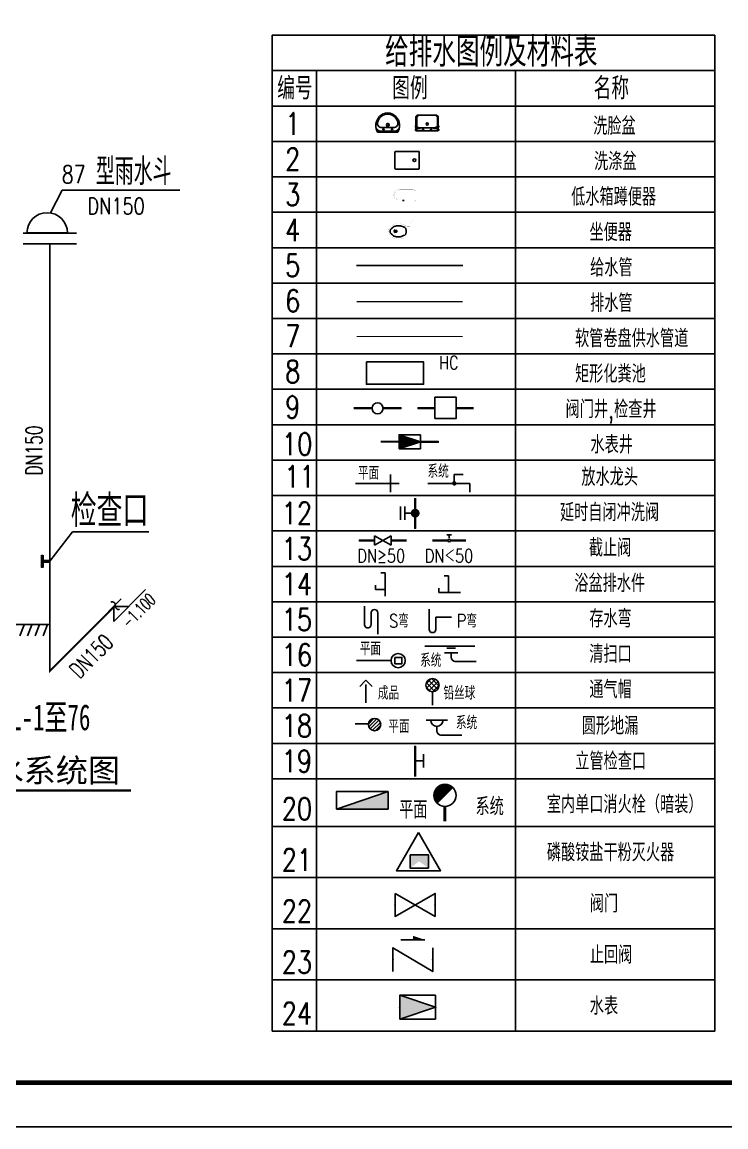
# Model space of a CAD drawing. Extents: x -4407041 to 173436, y -470270 to -29437.
# Drawn here: x -539392 to -499623, y -292187 to -229783 of the extents above; entities that cross this region are included whole.
import ezdxf
from ezdxf.enums import TextEntityAlignment as Align

# ---------------------------------------------------------------- set-up
doc = ezdxf.new("R2010")
doc.units = 0
doc.header["$LTSCALE"] = 1000
doc.header["$MEASUREMENT"] = 0
for name, pattern in [('CENTER2', [1.125, 0.75, -0.125, 0.125, -0.125]), ('DASH', [0.35, 0.25, -0.1]), ('PHANTOM2', [1.25, 0.625, -0.125, 0.125, -0.125, 0.125, -0.125])]:
    doc.linetypes.add(name, pattern=pattern)
for name, color, linetype in [('C_0', 7, 'Continuous'), ('C_P_YS_', 3, 'Continuous'), ('COLUMN', 5, 'Continuous'), ('DIM', 3, 'Continuous'), ('DN_DIM', 3, 'Continuous'), ('EQUIP_雨水', 7, 'Continuous'), ('LVTRY', 6, 'Continuous'), ('P_LS_GJ', 7, 'Continuous'), ('P_PS_DIM', 3, 'Continuous'), ('P_XF_GJ', 7, 'Continuous'), ('P_YS_', 3, 'Continuous'), ('PIPE-污水', 2, 'DASH'), ('PIPE-消防', 1, 'PHANTOM2'), ('PIPE-给水', 3, 'Continuous'), ('PIPE-雨水', 4, 'CENTER2'), ('PUB_DIM', 3, 'Continuous'), ('PUB_TEXT', 7, 'Continuous'), ('TWT_DIM', 3, 'Continuous'), ('TWT_ELEV', 3, 'Continuous'), ('TWT_TEXT', 7, 'Continuous'), ('TWT_TITLE', 7, 'Continuous'), ('VALVE_给水', 7, 'Continuous'), ('立管', 1, 'Continuous')]:
    doc.layers.add(name, color=color, linetype=linetype)
doc.layers.add('PUB_WINDW', color=7, linetype='Continuous', plot=False)
doc.styles.add('_HZTXT', font='txt.shx', dxfattribs={"width": 0.8, "bigfont": 'hztxt.shx'})
doc.styles.add('_TWT_DIM', font='SIMPLEX', dxfattribs={"width": 0.8, "height": 3.5, "bigfont": 'HZTXT'})
doc.styles.add('DIM_FONT', font='SIMPLEX.shx', dxfattribs={"width": 0.8, "bigfont": 'hztxt.shx'})
doc.styles.add('GBCBIG', font='simplex.shx', dxfattribs={"bigfont": 'hztxt.shx'})
doc.styles.add('st', font='', dxfattribs={"width": 0.8})
doc.styles.get("Standard").update_dxf_attribs({"font": 'gbenor.shx', "bigfont": 'gbcbig.shx'})
doc.styles.add('STYLE-黑体', font='simhei.ttf')
doc.styles.get('st').set_extended_font_data('NSimSun')

# ---------------------------------------------------------------- blocks, each defined once
blk = doc.blocks.new('A$C3D3603BD')
for p, q in [((0, 233), (415, 233)), ((665, 233), (1079, 233)), ((1443, 233), (1836, 233)), ((2316, 233), (2709, 233))]:
    blk.add_line(p, q)
blk.add_lwpolyline([(1836, 0), (2316, 0), (2316, 480), (1836, 480)], close=True)
blk.add_circle((540, 233), 125)
at = {"layer": 'C_0', "const_width": 50}
for points in [[(0, 233), (415, 233)], [(665, 233), (1079, 233)], [(1443, 233), (1836, 233)], [(2316, 233), (2709, 233)]]:
    blk.add_lwpolyline(points, dxfattribs=at)
blk = doc.blocks.new('X_YDL')
at = {"linetype": 'Continuous'}
for q in [(-240, 240), (240, 240)]:
    blk.add_line((0, 240), q, dxfattribs=at)
blk.add_arc((0, 240), 240, 180, 0, dxfattribs=at)
blk = doc.blocks.new('*X62')
at = {"color": 0}
for p, q in [((8252, 14722), (8378, 14848)), ((8456, 14561), (8261, 14756)), ((8267, 14631), (8469, 14833)), ((8517, 14606), (8306, 14817)), ((8317, 14575), (8525, 14783)), ((8549, 14680), (8380, 14849)), ((8353, 14558), (8258, 14653)), ((8398, 14550), (8550, 14702))]:
    blk.add_line(p, q, dxfattribs=at)
blk = doc.blocks.new('TQM_')
blk.add_circle((0, 150), 150)
blk.add_blockref('*X62', (-8400, -14550))
blk = doc.blocks.new('YDL_')
for p, q in [((-200, 16), (-21, 195)), ((-186, -75), (75, 186)), ((-141, -141), (141, 141)), ((-69, -185), (186, 70)), ((24, -196), (196, -24))]:
    blk.add_line(p, q)
blk.add_circle((0, 0), 200)
blk = doc.blocks.new('A$C4B224A5E')
for p, q in [((0, 502), (0, 202)), ((100, 502), (100, 202)), ((332, 0), (332, 692)), ((282, 352), (100, 352))]:
    blk.add_line(p, q)
at = {"const_width": 99}
blk.add_lwpolyline([(282, 352, 1), (383, 352, 1)], format="xyb", close=True, dxfattribs=at)
at = {"layer": 'C_0', "const_width": 50}
blk.add_lwpolyline([(332, 0), (332, 692)], dxfattribs=at)
blk = doc.blocks.new('M_H1SCH')
for p, q in [((-125, 72), (125, -72)), ((125, 72), (-125, -72)), ((-125, 72), (-125, -72)), ((125, 72), (125, -72))]:
    blk.add_line(p, q)
at = {"flags": 9}
for tag in ['XSIZE', 'YSIZE']:
    blk.add_attdef(tag, (0, 0), '', height=0.5, dxfattribs=at)
blk = doc.blocks.new('*X65')
at = {"color": 0}
for p, q in [((29355.6, 16839.8), (29365.4, 16849.6)), ((29358.3, 16838.9), (29370.7, 16851.4)), ((29360.9, 16838.1), (29376, 16853.2)), ((29363.6, 16837.2), (29381.3, 16854.9)), ((29366.2, 16836.3), (29386.6, 16856.7)), ((29368.9, 16835.4), (29391.9, 16858.5)), ((29371.5, 16834.5), (29397.2, 16860.2)), ((29374.2, 16833.6), (29402.5, 16862)), ((29376.8, 16832.8), (29407.8, 16863.8)), ((29379.5, 16831.9), (29413.2, 16865.5)), ((29382.1, 16831), (29418.5, 16867.3)), ((29384.8, 16830.1), (29423.8, 16869.1)), ((29387.4, 16829.2), (29429.1, 16870.8)), ((29390.1, 16828.3), (29434.4, 16872.6)), ((29392.7, 16827.5), (29439.7, 16874.4)), ((29395.4, 16826.6), (29445, 16876.1)), ((29398, 16825.7), (29450.3, 16877.9)), ((29400.7, 16824.8), (29455.6, 16879.7)), ((29403.3, 16823.9), (29460.9, 16881.5)), ((29406, 16823), (29466.2, 16883.2)), ((29408.7, 16822.2), (29471.5, 16885)), ((29411.3, 16821.3), (29476.8, 16886.8)), ((29414, 16820.4), (29482.1, 16888.5)), ((29416.6, 16819.5), (29487.4, 16890.3)), ((29419.3, 16818.6), (29492.7, 16892.1)), ((29421.9, 16817.7), (29495.8, 16891.6)), ((29424.6, 16816.8), (29495.8, 16888.1)), ((29427.2, 16816), (29495.8, 16884.6)), ((29429.9, 16815.1), (29495.8, 16881)), ((29432.5, 16814.2), (29495.8, 16877.5)), ((29435.2, 16813.3), (29495.8, 16874)), ((29437.8, 16812.4), (29495.8, 16870.4)), ((29440.5, 16811.5), (29495.8, 16866.9)), ((29443.1, 16810.7), (29495.8, 16863.4)), ((29445.8, 16809.8), (29495.8, 16859.8)), ((29448.4, 16808.9), (29495.8, 16856.3)), ((29451.1, 16808), (29495.8, 16852.7)), ((29453.7, 16807.1), (29495.8, 16849.2)), ((29347.7, 16842.5), (29349.5, 16844.3)), ((29350.3, 16841.6), (29354.8, 16846.1)), ((29353, 16840.7), (29360.1, 16847.9)), ((29456.4, 16806.2), (29495.8, 16845.7)), ((29459, 16805.4), (29495.8, 16842.1)), ((29461.7, 16804.5), (29495.8, 16838.6)), ((29464.3, 16803.6), (29495.8, 16835.1)), ((29467, 16802.7), (29495.8, 16831.5)), ((29469.6, 16801.8), (29495.8, 16828)), ((29472.3, 16800.9), (29495.8, 16824.5)), ((29474.9, 16800.1), (29495.8, 16820.9)), ((29477.6, 16799.2), (29495.8, 16817.4)), ((29480.2, 16798.3), (29495.8, 16813.9)), ((29482.9, 16797.4), (29495.8, 16810.3)), ((29485.5, 16796.5), (29495.8, 16806.8)), ((29488.2, 16795.6), (29495.8, 16803.2)), ((29490.9, 16794.8), (29495.8, 16799.7)), ((29493.5, 16793.9), (29495.8, 16796.2))]:
    blk.add_line(p, q, dxfattribs=at)
blk = doc.blocks.new('SB_')
for p, q in [((-75, 50), (75, 50)), ((75, 50), (75, -50)), ((75, -50), (-75, -50))]:
    blk.add_line(p, q)
blk.add_lwpolyline([(-75, -50), (75, 0), (-75, 50)], close=True)
at = {"rotation": 180}
blk.add_blockref('*X65', (29420.8, 16843.1), dxfattribs=at)
blk = doc.blocks.new('A$C43747718')
at = {"layer": 'P_LS_GJ', "xscale": 3.2, "yscale": 3.2, "zscale": 3.2}
blk.add_blockref('SB_', (240, 160), dxfattribs=at)
blk = doc.blocks.new('A$C54265763')
for p, q in [((0, 163), (415, 163)), ((895, 160), (1309, 160))]:
    blk.add_line(p, q)
at = {"layer": 'C_0', "const_width": 50}
for points in [[(0, 163), (415, 163)], [(895, 160), (1309, 160)]]:
    blk.add_lwpolyline(points, dxfattribs=at)
blk.add_blockref('A$C43747718', (415, 0))
blk = doc.blocks.new('M_E13')
for p, q in [((-572, 18), (-536, 18)), ((-572, 18), (-572, 18)), ((-536, -22), (-572, -21))]:
    blk.add_line(p, q)
at = {"const_width": 1.5}
for points in [[(-715, 0, -0.037932), (-709, 28, -0.057502), (-702, 46, -0.011128), (-686, 72, -0.047419), (-682, 78, -0.013557), (-669, 92, -0.010422), (-651, 109, -0.006492), (-632, 126, -0.010986), (-621, 135, -0.031118), (-607, 144, -0.031821), (-592, 152, -0.025304), (-572, 159, -0.028493), (-555, 164), (-520, 171), (-500, 175, -0.104917), (-492, 175, 0.047512), (-474, 173, 0.018859), (-460, 173, -0.025251), (-449, 173, -0.024361), (-434, 171, -0.018727), (-416, 168, -0.011084), (-401, 164, -0.017664), (-391, 161, -0.012553), (-375, 154, -0.012341), (-358, 147), (-320, 128, -0.005054), (-308, 122, -0.002567), (-285, 110)], [(-715, 0, 0.037932), (-709, -28, 0.057502), (-702, -46, 0.011128), (-686, -72, 0.047419), (-682, -78, 0.013557), (-669, -92, 0.010422), (-651, -109, 0.006492), (-632, -126, 0.010986), (-621, -135, 0.031118), (-607, -144, 0.031821), (-592, -152, 0.025304), (-572, -159, 0.028493), (-555, -164), (-520, -171), (-500, -175, 0.104917), (-492, -175, -0.047512), (-474, -173, -0.018859), (-460, -173, 0.025251), (-449, -173, 0.024361), (-434, -171, 0.018727), (-416, -168, 0.011084), (-401, -164, 0.017664), (-391, -161, 0.012553), (-375, -154, 0.012341), (-358, -147), (-320, -128, 0.005054), (-308, -122, 0.002567), (-285, -110)], [(-155, 240, 0.414214), (-220, 175, 0.414214)], [(-220, -175, 0.414214), (-155, -240, 0.414214)]]:
    blk.add_lwpolyline(points, format="xyb", dxfattribs=at)
for points in [[(-672, -1, -0.054114), (-666, 25, -0.08891), (-658, 39, -0.006714), (-643, 55, -0.014531), (-636, 63, -0.010713), (-618, 80, -0.017575), (-606, 90, -0.037222), (-591, 100, -0.034599), (-573, 109, -0.02298), (-556, 115, -0.023613), (-539, 119, -0.014842), (-522, 122, -0.012533), (-502, 125, -0.021838), (-477, 126, -0.029407), (-459, 125, -0.029465), (-436, 121, -0.031881), (-416, 114), (-371, 97), (-337, 83, -0.135973), (-324, 73, -0.099517), (-314, 52, -0.016651), (-311, 40, -0.010977), (-308, 20, -0.015331), (-308, 12, -0.010106), (-307, -1)], [(-672, -1, 0.054114), (-666, -26, 0.08891), (-658, -40, 0.006714), (-643, -57, 0.014531), (-636, -64, 0.010713), (-618, -82, 0.017575), (-606, -92, 0.037222), (-591, -102, 0.034599), (-573, -111, 0.02298), (-556, -117, 0.023613), (-539, -121, 0.014842), (-522, -124, 0.012533), (-502, -126, 0.021838), (-477, -127, 0.029407), (-459, -126, 0.029465), (-436, -122, 0.031881), (-416, -116), (-371, -99), (-337, -85, 0.135973), (-324, -75, 0.099517), (-314, -54, 0.016651), (-311, -41, 0.010977), (-308, -21, 0.015331), (-308, -13, 0.010106), (-307, -1)]]:
    blk.add_lwpolyline(points, format="xyb")
for points in [[(-220, 110), (-285, 110)], [(-220, 175), (-220, -175)], [(0, 240), (-155, 240)], [(0, -240), (0, 240)], [(-285, -110), (-220, -110)], [(-155, -240), (0, -240)]]:
    blk.add_lwpolyline(points, dxfattribs=at)
for centre, radius, start, end in [((-549, -3), 33.2, 100.0495, 259.9505), ((-536, -2), 20, 270, 90)]:
    blk.add_arc(centre, radius, start, end)
at = {"width": 0.8, "flags": 9}
for tag in ['XSIZE', 'YSIZE']:
    blk.add_attdef(tag, (0, 0), '', height=0.5, dxfattribs=at)
blk = doc.blocks.new('M_I6PSD')
for p, q in [((-275, -410), (-275, -50)), ((-255, -30), (255, -30)), ((275, -50), (275, -410)), ((255, -430), (-255, -430))]:
    blk.add_line(p, q)
at = {"const_width": 1.5}
for points in [[(-275, 0, 0.414214), (-305, -30, 0.414214)], [(305, -30, 0.414214), (275, 0, 0.414214)], [(-305, -430, 0.414214), (-275, -460, 0.414214)], [(275, -460, 0.414214), (305, -430, 0.414214)]]:
    blk.add_lwpolyline(points, format="xyb", dxfattribs=at)
for points in [[(-275, 0), (275, 0)], [(-305, -430), (-305, -30)], [(305, -30), (305, -430)], [(275, -460), (-275, -460)]]:
    blk.add_lwpolyline(points, dxfattribs=at)
blk.add_circle((165, -230), 32.5)
for centre, start, end in [((-255, -50), 90, 180), ((255, -50), 0, 90), ((-255, -410), 180, 270), ((255, -410), 270, 0)]:
    blk.add_arc(centre, 20, start, end)
at = {"width": 0.8, "flags": 9}
for tag in ['XSIZE', 'YSIZE']:
    blk.add_attdef(tag, (0, 0), '', height=0.5, dxfattribs=at)
blk = doc.blocks.new('M_I9SBK')
blk.add_line((118, -306), (118, -266))
at = {"const_width": 1.5}
for points in [[(-88, 0, 0.462192), (-137, -59, 0.462192)], [(137, -59, 0.462192), (88, 0, 0.462192)], [(-88, -20, 0.414214), (-118, -50, 0.414214)], [(118, -50, 0.414214), (88, -20, 0.414214)], [(-138, -366, 0.97895), (138, -366, 0.97895)], [(-118, -306, 0.414214), (-108, -316, 0.414214)], [(-118, -366, 0.97895), (118, -366, 0.97895)], [(108, -316, 0.414214), (118, -306, 0.414214)]]:
    blk.add_lwpolyline(points, format="xyb", dxfattribs=at)
for points in [[(-88, 0), (88, 0)], [(-137, -366), (-137, -59)], [(-118, -50), (-118, -267)], [(88, -20), (-88, -20)], [(118, -266), (118, -50)], [(137, -381), (137, -59)], [(-118, -340), (-118, -266)], [(-118, -316), (-118, -366)], [(-108, -316), (108, -316)], [(118, -340), (118, -266)], [(118, -316), (118, -366)]]:
    blk.add_lwpolyline(points, dxfattribs=at)
at = {"width": 0.8, "flags": 9}
for tag in ['XSIZE', 'YSIZE']:
    blk.add_attdef(tag, (0, 0), '', height=0.5, dxfattribs=at)
blk = doc.blocks.new('M_I0EYH')
for p, q in [((-279, -123), (-251, -123)), ((-277, -51), (-251, -51)), ((-251, -26), (251, -26)), ((-251, -349), (-251, -26)), ((-232, -26), (-232, -79)), ((-232, -79), (-154, -79)), ((-191, -100), (-232, -127)), ((-232, -127), (-232, -335)), ((-191, -100), (189, -100)), ((-149, -84), (-149, -100)), ((-90, -26), (90, -26)), ((0, -26), (-90, -26)), ((148, -84), (148, -100)), ((232, -79), (153, -79)), ((192, -101), (232, -127)), ((232, -26), (232, -79)), ((232, -127), (232, -335)), ((251, -349), (251, -26)), ((279, -51), (253, -51)), ((281, -123), (253, -123)), ((-221, -381), (-251, -349)), ((-232, -335), (-191, -381)), ((222, -381), (-221, -381)), ((232, -335), (191, -381)), ((222, -381), (251, -349))]:
    blk.add_line(p, q)
at = {"const_width": 1.5}
for points in [[(-280, 0), (280, 0)], [(-280, 0), (-280, -350)], [(280, 0), (280, -350)], [(-280, -350), (-230, -410)], [(-230, -410), (230, -410)], [(280, -350), (230, -410)]]:
    blk.add_lwpolyline(points, dxfattribs=at)
for centre, radius in [((-89, -56), 15), ((1, -182), 24.9), ((91, -54), 15)]:
    blk.add_circle(centre, radius)
for centre, start, end in [((-154, -84), 0, 90), ((153, -84), 90, 180), ((189, -105), 57.2444, 90)]:
    blk.add_arc(centre, 5, start, end)
at = {"width": 0.8, "flags": 9}
for tag in ['XSIZE', 'YSIZE']:
    blk.add_attdef(tag, (0, 0), '', height=0.5, dxfattribs=at)
blk = doc.blocks.new('M_E6')
for p, q in [((240, 0), (-240, 0)), ((-237, 0), (239, 0)), ((240, 0), (270, -79)), ((-213, -36), (-271, -91)), ((-240, 0), (-270, -79)), ((-179, -23), (181, -23)), ((141, -105), (-141, -105)), ((-141, -105), (141, -105)), ((217, -37), (274, -95))]:
    blk.add_line(p, q)
for centre, radius in [((-99, -65), 16.3), ((2, -172), 31.6), ((2, -172), 23), ((101, -65), 16.3)]:
    blk.add_circle(centre, radius)
for centre, radius, start, end in [((28, -152), 307, 166.1751, 244.7296), ((-141, -205), 100, 90, 190.5602), ((0, -179), 243, 190.5602, 349.4398), ((-179, -73), 50, 90, 133.181), ((-28, -152), 307, 297.0639, 13.8249), ((141, -205), 100, 349.4398, 90), ((181, -73), 50, 44.5607, 90), ((0, -201), 250, 245.8071, 296.4628), ((28, -152), 307, 266.589, 266.5936)]:
    blk.add_arc(centre, radius, start, end)
at = {"width": 0.8, "flags": 9}
for tag in ['XSIZE', 'YSIZE']:
    blk.add_attdef(tag, (0, 0), '', height=0.5, dxfattribs=at)
blk = doc.blocks.new('M_H0XAZ')
for p, q in [((-37, 87), (37, 87)), ((0, 38), (0, 88))]:
    blk.add_line(p, q)
at = {"const_width": 37.5}
blk.add_lwpolyline([(-19, 0, 1), (19, 0, 1)], format="xyb", close=True, dxfattribs=at)
at = {"flags": 9}
for tag in ['XSIZE', 'YSIZE']:
    blk.add_attdef(tag, (0, 0), '', height=0.5, dxfattribs=at)
blk = doc.blocks.new('$TwtSys$00000132')
at = {"elevation": 0}
blk.add_lwpolyline([(7, -101, -0.575183), (0, 0, 0.604745), (-11, 101, 16.924828)], format="xyb", dxfattribs=at)
blk = doc.blocks.new('$VALVE$00000295')
blk.add_lwpolyline([(-125.2, 72.3), (-125.2, -72.3), (125.2, 72.3), (125.2, -72.3), (-125.2, 72.3)])
for p in [(-125.2, 0), (125.2, 0)]:
    blk.add_point(p)
blk = doc.blocks.new('$VALVE$00000315')
blk.add_line((-75, 125), (75, 125))
blk.add_lwpolyline([(-125, -75), (-125, 75), (125, -75), (125, 75)])
for p in [(-125, 0), (125, 0)]:
    blk.add_point(p)
blk.add_solid([(0, 125), (0, 150), (75, 125)])
blk = doc.blocks.new('$VALVE$00000752')
for p, q in [((-112.5, 75), (112.5, 75)), ((112.5, 75), (112.5, -75)), ((112.5, -75), (-112.5, -75))]:
    blk.add_line(p, q)
blk.add_lwpolyline([(-112.5, -75), (112.5, 0), (-112.5, 75)], close=True)
for p in [(-112.5, 0), (112.5, 0)]:
    blk.add_point(p)
blk.add_solid([(-112.5, 75), (112.5, 0), (-112.5, -75)])

msp = doc.modelspace()

# ---------------------------------------------------------------- hatches: boundary and pattern name
msp.add_hatch(color=256).paths.add_polyline_path([(-518713.7, -273244.7), (-521630.3, -274244.7), (-518713.7, -274244.7)])
at = {"layer": 'PIPE-雨水', "linetype": 'CENTER2'}
for points in [[(-537829.9, -266445.1), (-537879.9, -266445.1), (-537880, -266565.8)], [(-537829.9, -266445.1), (-537794.6, -266480.4), (-537880, -266565.8)]]:
    msp.add_hatch(color=256, dxfattribs=at).paths.add_polyline_path(points)

# ---------------------------------------------------------------- linework, layer by layer
for p, q in [((-525257.5, -230525), (-525257.5, -266525)), ((-525257.5, -230525), (-500257.5, -230525)), ((-500257.5, -230525), (-500257.5, -286777.1)), ((-525257.5, -232525), (-500257.5, -232525)), ((-522757.5, -232525), (-522757.5, -266525)), ((-511507.5, -232525), (-511507.5, -266525)), ((-500257.5, -232525), (-500257.5, -254525)), ((-500257.5, -232525), (-500257.5, -254525)), ((-525257.5, -234525), (-500257.5, -234525)), ((-525257.5, -236525), (-500257.5, -236525)), ((-525257.5, -238525), (-500257.5, -238525)), ((-525257.5, -240525), (-500257.5, -240525)), ((-525257.5, -242525), (-500257.5, -242525)), ((-520488.8, -243539.2), (-514488.8, -243539.2)), ((-525257.5, -244525), (-500257.5, -244525)), ((-525257.5, -246525), (-500257.5, -246525)), ((-525257.5, -248525), (-500257.5, -248525)), ((-525257.5, -250525), (-500257.5, -250525)), ((-525257.5, -252525), (-500257.5, -252525)), ((-525257.5, -254525), (-500257.5, -254525)), ((-525257.5, -254944), (-525257.5, -266525)), ((-520559, -255839), (-518076.5, -255839)), ((-518576.5, -255339), (-518576.5, -256339)), ((-516471.5, -255839), (-514096.5, -255839)), ((-514971.5, -255339), (-514971.5, -255839)), ((-514971.5, -255339), (-514471.5, -255339)), ((-514096.5, -255839), (-514096.5, -256339)), ((-525257.5, -256525), (-500257.5, -256525)), ((-525257.5, -256525), (-500257.5, -256525)), ((-525257.5, -258525), (-500257.5, -258525)), ((-520359.6, -259065.4), (-519481.5, -259065.4)), ((-518542.5, -259065.4), (-517664.3, -259065.4)), ((-516208.9, -259065.4), (-515330.7, -259065.4)), ((-515190.1, -259065.4), (-514311.9, -259065.4)), ((-525257.5, -260525), (-500257.5, -260525)), ((-519120, -260889.1), (-518870, -260889.1)), ((-518870, -260889.1), (-518870, -262200.7)), ((-515538.3, -261054.3), (-515288.3, -261054.3)), ((-515288.3, -261054.3), (-515288.3, -262006.3)), ((-519430.4, -261841.1), (-519430.4, -261591.1)), ((-518870, -261841.1), (-519430.4, -261841.1)), ((-515848.7, -262006.3), (-515848.7, -261756.3)), ((-514616.9, -262006.3), (-515848.7, -262006.3)), ((-525257.5, -262525), (-500257.5, -262525)), ((-520044.1, -262780.8), (-520044.1, -263816.9)), ((-519671.5, -263153.1), (-519671.5, -263816.9)), ((-519298.9, -263153.1), (-519298.9, -264362.9)), ((-516385.4, -262943.7), (-516385.4, -264083.7)), ((-516012.8, -263385.7), (-515127.9, -263385.7)), ((-516012.8, -263385.7), (-516012.8, -264083.7)), ((-525257.5, -264525), (-500257.5, -264525)), ((-516641.8, -265029.4), (-513809, -265029.4)), ((-515392.7, -265154.4), (-514892.7, -265154.4)), ((-515517.7, -265404.4), (-514767.7, -265404.4)), ((-515142.7, -265404.4), (-515142.7, -265650.4)), ((-520487.9, -265846.2), (-518544.5, -265846.2)), ((-514892.7, -265900.4), (-513736.2, -265900.4)), ((-525257.5, -266525), (-500257.5, -266525)), ((-525257.5, -266525), (-500257.5, -266525)), ((-522757.5, -266525), (-522757.5, -286777.1)), ((-519959.8, -266950.7), (-520313.4, -267304.3)), ((-519959.8, -266950.7), (-519606.3, -267304.3)), ((-511507.5, -266525), (-511507.5, -286777.1)), ((-519959.8, -267200.7), (-519959.8, -268240.5)), ((-516201.8, -267613.3), (-516201.8, -268368.5)), ((-525257.5, -268525), (-500257.5, -268525)), ((-519822.6, -269426.6), (-520563.6, -269426.6)), ((-516300.4, -269214.3), (-516550.4, -269214.3)), ((-515952.2, -269562.5), (-515952.2, -269808.5)), ((-515603.9, -269214.3), (-515353.9, -269214.3)), ((-515702.2, -270058.5), (-514545.6, -270058.5)), ((-525257.5, -270525), (-500257.5, -270525)), ((-517181.8, -272398.7), (-517181.8, -270668.7)), ((-516712, -271142.5), (-516712, -271892.5)), ((-517167, -271517.5), (-516712, -271517.5)), ((-525257.5, -272525), (-500257.5, -272525)), ((-521630.3, -274244.7), (-518713.7, -273244.7)), ((-515940, -273903.7), (-515056.1, -273019.8)), ((-525257.5, -275215.6), (-500257.5, -275215.6)), ((-525257.5, -278106), (-500257.5, -278106)), ((-525257.5, -280996.4), (-500257.5, -280996.4)), ((-525257.5, -283886.8), (-500257.5, -283886.8)), ((-525257.5, -286777.1), (-500257.5, -286777.1))]:
    msp.add_line(p, q)
for points in [[(-519934.5, -248976), (-516705.5, -248976), (-516705.5, -250236), (-519934.5, -250236)], [(-518322.1, -265666.3), (-517930.3, -265666.3), (-517930.3, -266026.1), (-518322.1, -266026.1)], [(-521630.3, -274244.7), (-518713.7, -274244.7), (-518713.7, -273244.7), (-521630.3, -273244.7)], [(-516994, -275554.5), (-515744, -277719.6), (-518244, -277719.6)], [(-517470.3, -276813.3), (-516437, -276813.3), (-516437, -277563.3), (-517470.3, -277563.3)]]:
    msp.add_lwpolyline(points, close=True)
at = {"const_width": 123.7}
msp.add_lwpolyline([(-515034.6, -255839, 1), (-514908.3, -255839, 1)], format="xyb", close=True, dxfattribs=at)
for points, const_width in [([(-520359.6, -259065.4), (-519481.5, -259065.4)], 125), ([(-518542.5, -259065.4), (-517664.3, -259065.4)], 125), ([(-516208.9, -259065.4), (-515330.7, -259065.4)], 125), ([(-515190.1, -259065.4), (-514311.9, -259065.4)], 125), ([(-519120, -260889.1), (-518870, -260889.1)], 87.5), ([(-518870, -260889.1), (-518870, -262200.7)], 87.5), ([(-515538.3, -261054.3), (-515288.3, -261054.3)], 87.5), ([(-515288.3, -261054.3), (-515288.3, -262006.3)], 87.5), ([(-519430.4, -261841.1), (-519430.4, -261591.1)], 87.5), ([(-518870, -261841.1), (-519430.4, -261841.1)], 87.5), ([(-515848.7, -262006.3), (-515848.7, -261756.3)], 87.5), ([(-514616.9, -262006.3), (-515848.7, -262006.3)], 87.5), ([(-520044.1, -262780.8), (-520044.1, -263816.9)], 87.5), ([(-519671.5, -263153.1), (-519671.5, -263816.9)], 87.5), ([(-519298.9, -263153.1), (-519298.9, -264362.9)], 87.5), ([(-516385.4, -262943.7), (-516385.4, -264083.7)], 87.5), ([(-516012.8, -263385.7), (-515127.9, -263385.7)], 87.5), ([(-516012.8, -263385.7), (-516012.8, -264083.7)], 87.5), ([(-520487.9, -265846.2), (-518544.5, -265846.2)], 87.5), ([(-515142.7, -265404.4), (-515142.7, -265650.4)], 87.5), ([(-514892.7, -265900.4), (-513736.2, -265900.4)], 87.5), ([(-519959.8, -267200.7), (-519959.8, -268240.5)], 87.5), ([(-516201.8, -267613.3), (-516201.8, -268368.5)], 87.5), ([(-519822.6, -269426.6), (-520563.6, -269426.6)], 87.5), ([(-515952.2, -269562.5), (-515952.2, -269808.5)], 87.5), ([(-515702.2, -270058.5), (-514545.6, -270058.5)], 87.5), ([(-517181.8, -272398.7), (-517181.8, -270668.7)], 125), ([(-515498, -274086.8), (-515498, -274920.1)], 166.7)]:
    msp.add_lwpolyline(points, dxfattribs=dict(const_width=const_width))
for points, const_width in [([(-519298.9, -263153.1, 1), (-519671.5, -263153.1)], 87.5), ([(-520044.1, -263816.9, 1), (-519671.5, -263816.9)], 87.5), ([(-516385.4, -264083.7, 1), (-516012.8, -264083.7)], 87.5), ([(-515142.7, -265650.4, 0.4142136), (-514892.7, -265900.4)], 87.5), ([(-515952.2, -269808.5, 0.4142136), (-515702.2, -270058.5)], 87.5), ([(-515277.1, -273240.8, 0.6681786), (-515810.5, -273461.8, 0.1989124), (-515719, -273682.8, 1)], 625)]:
    msp.add_lwpolyline(points, format="xyb", dxfattribs=dict(const_width=const_width))
for centre, radius in [((-518142.1, -265846.2), 402.4), ((-515498, -273461.8), 625)]:
    msp.add_circle(centre, radius)
at = {"linetype": 'Continuous'}
msp.add_arc((-537972.2, -241692.4), 1142.2, 0.061532, 180.061532, dxfattribs=at)
for centre, radius, start, end in [((-519485.2, -263153.1), 186.3, 0, 180), ((-519857.8, -263816.9), 186.3, 180, 0), ((-516199.1, -264083.7), 186.3, 180, 0), ((-514892.7, -265650.4), 250, 180, 270), ((-515702.2, -269808.5), 250, 180, 270)]:
    msp.add_arc(centre, radius, start, end)
for points in [[(-517470.3, -276813.3), (-516437, -276813.3), (-516437, -277563.3), (-517470.3, -276813.3)], [(-516437, -277563.3), (-517470.3, -276813.3), (-517470.3, -277563.3), (-516437, -276813.3)], [(-516437, -276813.3), (-516437, -277563.3), (-517470.3, -276813.3), (-517470.3, -277563.3)]]:
    msp.add_solid(points)
at = {"layer": 'C_0', "const_width": 87.5}
for points in [[(-520559, -255839), (-518076.5, -255839)], [(-518576.5, -255339), (-518576.5, -256339)], [(-516471.5, -255839), (-514096.5, -255839)], [(-514096.5, -255839), (-514096.5, -256339)]]:
    msp.add_lwpolyline(points, dxfattribs=at)
at = {"layer": 'C_P_YS_', "const_width": 182.8}
for points in [[(-538248.8, -260606.2), (-538248.8, -259879.4)], [(-538248.8, -260606.2), (-538248.8, -259879.4)], [(-538248.8, -260212.4), (-538248.8, -260606.2)], [(-538248.8, -260212.4), (-538248.8, -260606.2)], [(-537827.6, -260237.2), (-538248.8, -260237.2)], [(-537827.6, -260237.2), (-538248.8, -260237.2)]]:
    msp.add_lwpolyline(points, dxfattribs=at)
at = {"layer": 'COLUMN'}
for p, q in [((-539325.4, -241702.2), (-536316.1, -241702.2)), ((-539325.4, -242311.5), (-536316.1, -242311.5)), ((-540838.3, -263818.1), (-537828.9, -263818.1)), ((-539272, -263819.1), (-539512.6, -264444)), ((-538840.3, -263819.1), (-539080.8, -264444)), ((-538403.7, -263818.1), (-538644.3, -264443)), ((-537951.4, -263818.1), (-538192, -264443))]:
    msp.add_line(p, q, dxfattribs=at)
at = {"layer": 'DIM', "color": 0}
msp.add_line((-525257.5, -266525), (-525257.5, -286777.1), dxfattribs=at)
at = {"layer": 'P_XF_GJ'}
for p, q in [((-537794.3, -240564.1), (-537120.2, -239275.9)), ((-537120.2, -239275.9), (-530470.9, -239275.9)), ((-537827.6, -260237.2), (-536534.4, -258569.1)), ((-536534.4, -258569.1), (-532235.8, -258569.1))]:
    msp.add_line(p, q, dxfattribs=at)
at = {"layer": 'P_YS_'}
for p, q in [((-538248.8, -260606.2), (-538248.8, -259879.4)), ((-538248.8, -260212.4), (-538248.8, -260606.2)), ((-537827.6, -260237.2), (-538248.8, -260237.2))]:
    msp.add_line(p, q, dxfattribs=at)
at = {"layer": 'PIPE-污水', "ltscale": 2.5, "const_width": 87.5}
msp.add_lwpolyline([(-520488.8, -245576.7), (-514488.8, -245576.7)], dxfattribs=at)
at = {"layer": 'PIPE-消防', "linetype": 'PHANTOM2', "ltscale": 2, "const_width": 70}
msp.add_lwpolyline([(-520488.8, -247541.7), (-514488.8, -247541.7)], dxfattribs=at)
at = {"layer": 'PIPE-给水', "ltscale": 2.5, "const_width": 87.5}
msp.add_lwpolyline([(-520488.8, -243539.2), (-514488.8, -243539.2)], dxfattribs=at)
at = {"layer": 'PIPE-雨水', "linetype": 'CENTER2', "ltscale": 2, "const_width": 100}
for points in [[(-537820.8, -242311.5), (-537829.9, -266445.1)], [(-537829.9, -266445.1), (-534124.3, -262739.4)]]:
    msp.add_lwpolyline(points, dxfattribs=at)
at = {"layer": 'PUB_WINDW'}
msp.add_line((-539114.4, -241693.6), (-536830, -241691.1), dxfattribs=at)
at = {"layer": 'TWT_DIM', "const_width": 122.5}
msp.add_lwpolyline([(-533243, -273184.2), (-542979.3, -273184.2)], dxfattribs=at)
at = {"layer": 'TWT_ELEV'}
for p, q in [((-534207.2, -263641.4), (-532420.7, -261838.5)), ((-535216.3, -263807.4), (-533788.8, -262366.7)), ((-534211.1, -262792.9), (-533362.6, -262789)), ((-534211.1, -262792.9), (-534207.2, -263641.4))]:
    msp.add_line(p, q, dxfattribs=at)
at = {"layer": 'TWT_TITLE'}
msp.add_lwpolyline([(-661645.5, -292186.9), (-475895.5, -292186.9), (-475895.5, -187186.9), (-661645.5, -187186.9)], close=True, dxfattribs=at)
at = {"layer": 'TWT_TITLE', "const_width": 250}
msp.add_lwpolyline([(-655395.5, -289686.9), (-478395.5, -289686.9), (-478395.5, -189686.9), (-655395.5, -189686.9)], close=True, dxfattribs=at)

# ---------------------------------------------------------------- block references
for name, p, xscale, yscale, zscale in [('A$C3D3603BD', (-520655.8, -252176.7), 2.5, 2.5, 2.5), ('A$C54265763', (-519125.6, -253890.5), 2.5, 2.5, 2.5), ('A$C4B224A5E', (-518013, -258398.7), 2.5, 2.5, 2.5), ('M_H1SCH', (-519012, -259065.6), 3.749999993791183, 3.750000004462588, 3.749999999999995), ('M_H0XAZ', (-515260.4, -259065.4), 3.749999993791183, 3.750000004462588, 3.749999999999995), ('TQM_', (-516201.8, -267613.3), 2.5, 2.5, 2.5), ('YDL_', (-519471.9, -269459.3), 1.750000007450581, 1.749999996779176, 1.750000000000007), ('X_YDL', (-515952.2, -269562.5), 1.450000000962367, 1.449999999992239, 1.449999999999996)]:
    msp.add_blockref(name, p, dxfattribs=dict(xscale=xscale, yscale=yscale, zscale=zscale))
at = {"layer": 'EQUIP_雨水', "xscale": 3.125, "yscale": 3.125, "zscale": 3.125, "rotation": 45.00000000000281}
msp.add_blockref('$TwtSys$00000132', (-534124.3, -262739.4), dxfattribs=at)
at = {"layer": 'LVTRY'}
for name, p, xscale, yscale, zscale, rotation in [('M_E6', (-518733.7, -235995.4), -2.400000001459072, 2.400000000488944, 2.400000000000002, 180), ('M_I0EYH', (-516508.5, -235996.1), -2.5, 2.5, 2.5, 180), ('M_I9SBK', (-517133.1, -239560.4), 2.5, 2.5, 2.5, 270), ('M_E13', (-516921.5, -241603.2), -2.5, 2.5, 2.5, 180)]:
    msp.add_blockref(name, p, dxfattribs=dict(at, xscale=xscale, yscale=yscale, zscale=zscale, rotation=rotation))
at = {"layer": 'LVTRY', "xscale": 2.5, "yscale": 2.5, "zscale": 2.5}
msp.add_blockref('M_I6PSD', (-517635.1, -237007.7), dxfattribs=at)
at = {"layer": 'VALVE_给水', "xscale": 8.999999999999998, "yscale": 8.999999999999998, "zscale": 8.999999999999998}
for name, p in [('$VALVE$00000295', (-517185.5, -279650.5)), ('$VALVE$00000315', (-517312, -282740)), ('$VALVE$00000752', (-517043.5, -285424.5))]:
    msp.add_blockref(name, p, dxfattribs=at)

# ---------------------------------------------------------------- texts
at = {"style": '_HZTXT', "width": 0.8}
for s, height, p in [('编号', 1250, (-524974.7, -234150.3)), ('名称', 1250, (-507096, -234150.3)), ('图例', 1250, (-518474.8, -234150.3)), ('1', 1250, (-524528.9, -236150.3)), ('洗脸盆', 1000, (-507124.7, -236150.3)), ('2', 1250, (-524528.9, -238150.3)), ('洗涤盆', 1000, (-507071.8, -238150.3)), ('3', 1250, (-524528.9, -240150.3)), ('低水箱蹲便器', 1000, (-508366.9, -240150.3)), ('4', 1250, (-524528.9, -242150.3)), ('坐便器', 1000, (-507334.2, -242150.3)), ('5', 1250, (-524528.9, -244150.3)), ('给水管', 1000, (-507294.7, -244150.3)), ('6', 1250, (-524528.9, -246150.3)), ('排水管', 1000, (-507297.4, -246150.3)), ('7', 1250, (-524528.9, -248150.3)), ('软管卷盘供水管道', 1000, (-508148.7, -248150.3)), ('8', 1250, (-524528.9, -250150.3)), ('HC', 750, (-515835.1, -249394.6)), ('矩形化粪池', 1000, (-508148.7, -250150.3)), ('9', 1250, (-524528.9, -252150.3)), ('阀门井,检查井', 1000, (-508683.7, -252150.3)), ('10', 1250, (-524706.6, -254241.2)), ('水表井', 1000, (-507275.3, -254150.3)), ('11', 1250, (-524569.3, -256078.8)), ('平面', 750, (-520410.9, -255628.5)), ('系统', 750, (-516480.9, -255526)), ('放水龙头', 1000, (-507789.9, -255978.2)), ('12', 1250, (-524718.4, -258150.3)), ('延时自闭冲洗阀', 1000, (-508996.3, -257978.2)), ('13', 1250, (-524718.4, -260150.3)), ('截止阀', 1000, (-507367.6, -259978.2)), ('DN≥50', 750, (-520450.6, -260309.8)), ('DN＜50', 750, (-516634.4, -260309.8)), ('14', 1250, (-524718.4, -262150.3)), ('浴盆排水件', 1000, (-508186.5, -261978.2)), ('15', 1250, (-524718.4, -264150.3)), ('S弯', 750, (-518655, -263978.2)), ('P弯', 750, (-514826.7, -263978.2)), ('存水弯', 1000, (-507342.8, -263978.2)), ('16', 1250, (-524718.4, -266150.3)), ('平面', 750, (-520311.1, -265548.4)), ('清扫口', 1000, (-507342.8, -265978.2)), ('系统', 750, (-516899.6, -266206.3)), ('17', 1250, (-524718.4, -268150.3)), ('通气帽', 1000, (-507342.8, -267978.2)), ('成品', 750, (-519285.9, -268052.1)), ('铅丝球', 750, (-515583.8, -268052.1)), ('18', 1250, (-524718.4, -270150.3)), ('系统', 750, (-514877.6, -269729.6)), ('圆形地漏', 1000, (-507768.8, -270031.4)), ('平面', 750, (-518699, -269942.9)), ('19', 1250, (-524718.4, -272150.3)), ('立管检查口', 1000, (-508130.8, -272031.4)), ('20', 1250, (-524718.4, -274840.9)), ('平面', 1000, (-518085.4, -274770.9)), ('系统', 1000, (-513770.2, -274589)), ('室内单口消火栓（暗装）', 1000, (-509741.5, -274467.6)), ('磷酸铵盐干粉灭火器', 1000, (-509741.5, -277185.7)), ('21', 1250, (-524718.4, -277731.3)), ('22', 1250, (-524718.4, -280621.7)), ('阀门', 1000, (-507312, -280076.1)), ('止回阀', 1000, (-507312, -282966.4)), ('23', 1250, (-524718.4, -283512.1)), ('24', 1250, (-524718.4, -286402.5)), ('水表', 1000, (-507312, -285856.8))]:
    msp.add_text(s, height=height, dxfattribs=at).set_placement(p)
at = {"style": 'GBCBIG', "flags": 1}
for tag, s in [('WHAT', '手提式ABC类干粉灭火器'), ('SPEC', ''), ('UNIT', '个')]:
    msp.add_attdef(tag, (-516994, -277719.6), s, height=0.00833, dxfattribs=at)
at = {"layer": 'DN_DIM', "linetype": 'DASH', "style": 'DIM_FONT', "width": 0.7}
msp.add_text('DN150', height=914.06, rotation=90, dxfattribs=at).set_placement((-538260.3, -253980.9), align=Align.CENTER)
at = {"layer": 'DN_DIM', "style": 'DIM_FONT', "width": 0.7}
msp.add_text('DN150', height=914.06, rotation=45.262386, dxfattribs=at).set_placement((-535807.5, -265274.8), align=Align.TOP_CENTER)
at = {"layer": 'P_PS_DIM', "style": '_HZTXT', "width": 0.8}
msp.add_text('给排水图例及材料表', height=1666.67, dxfattribs=at).set_placement((-518879.7, -232301.3))
at = {"layer": 'P_YS_', "style": 'DIM_FONT', "width": 0.8}
msp.add_text('87', height=992.12, dxfattribs=at).set_placement((-537155.6, -238883.5))
at = {"layer": 'PUB_DIM', "style": 'DIM_FONT', "width": 0.8}
msp.add_text('DN150', height=914.06, dxfattribs=at).set_placement((-534078.3, -240172.6), align=Align.MIDDLE)
at = {"layer": 'PUB_TEXT', "color": 0, "style": '_HZTXT', "width": 0.7}
msp.add_text('型雨水斗', height=1523.44, dxfattribs=at).set_placement((-535218.6, -238983.7))
at = {"layer": 'PUB_TEXT', "style": '_HZTXT', "width": 0.8}
msp.add_text('检查口', height=1828.12, dxfattribs=at).set_placement((-536643.2, -258296.1))
at = {"layer": 'TWT_ELEV', "color": 7, "style": '_TWT_DIM', "width": 0.64}
msp.add_text('-1.100', height=700, rotation=45.262386, dxfattribs=at).set_placement((-533348.1, -264067.3))
at = {"layer": 'TWT_TEXT', "style": 'STYLE-黑体'}
msp.add_text('雨水系统图', height=1329.11, dxfattribs=at).set_placement((-542924.7, -272717.7))
at = {"layer": '立管', "style": 'st', "width": 0.65}
msp.add_text('YL-1至76', height=1462.5, dxfattribs=at).set_placement((-540709.3, -269780.5))

doc.saveas('drawing.dxf')
